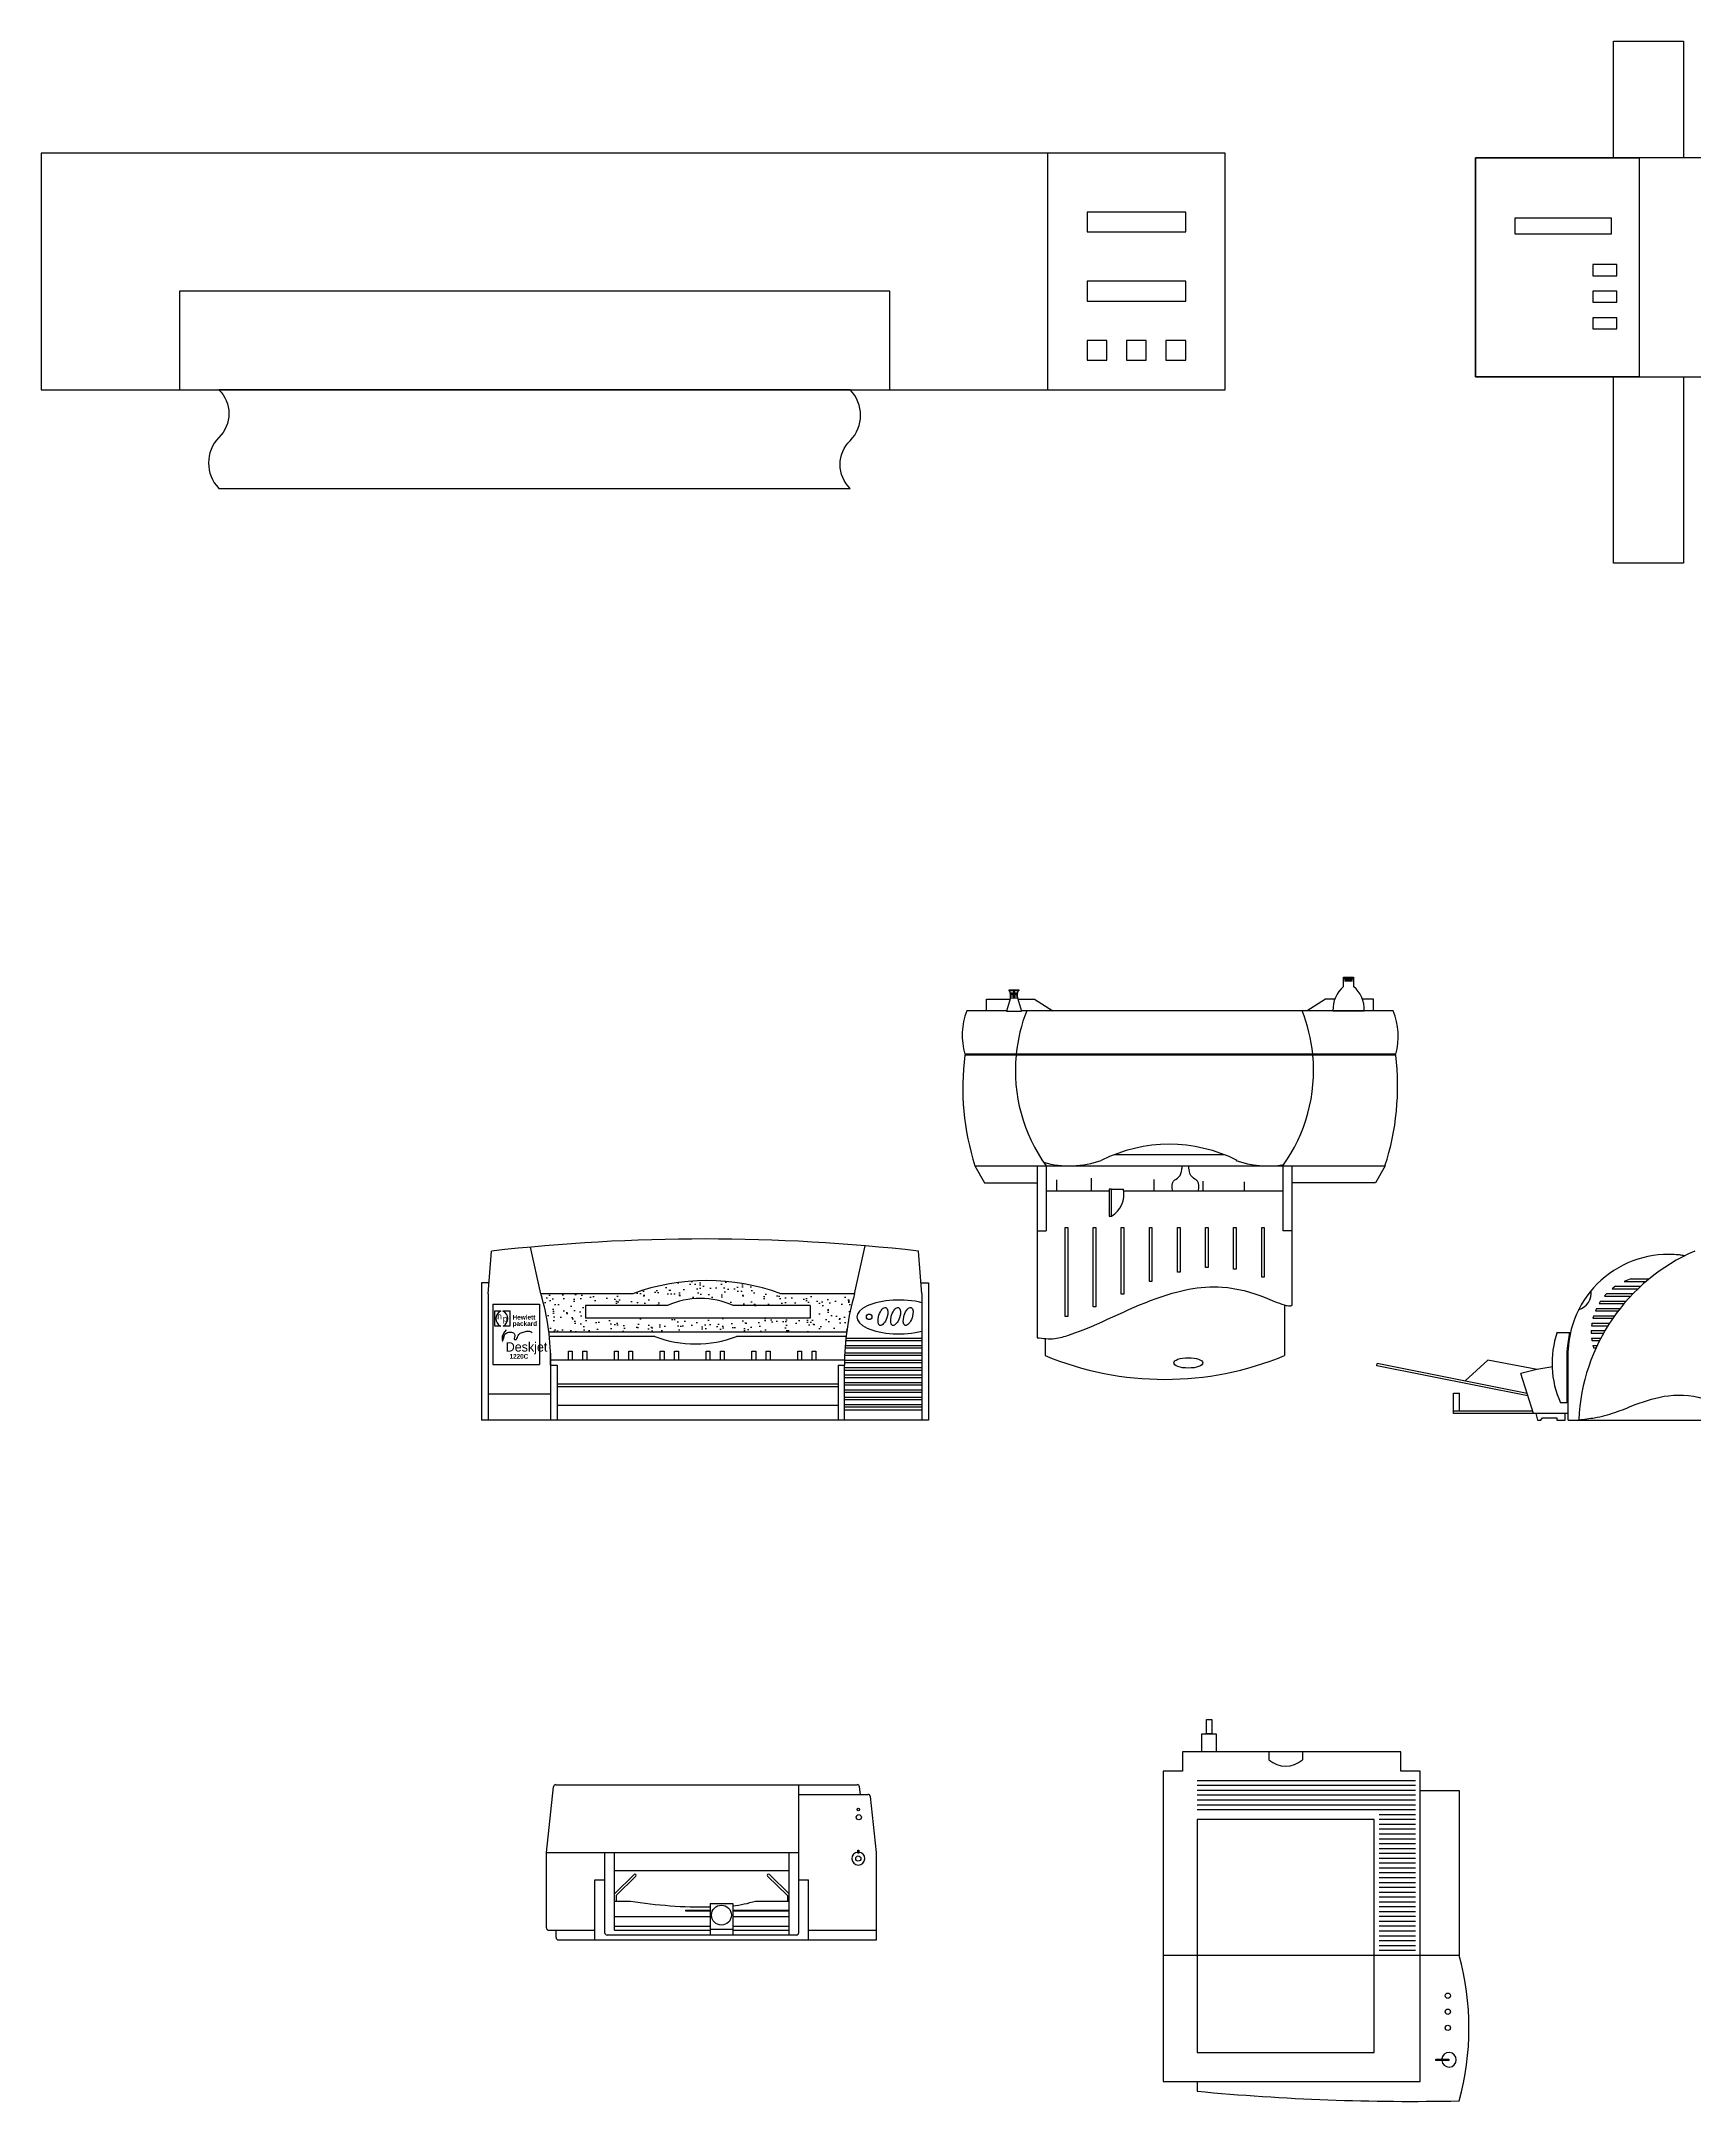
# Model space of a CAD drawing. Header units: metres. Extents: x 1905 to 1922.2, y 1773.7 to 1790.9.
# Drawn here: x 1905.452 to 1907.582, y 1787.852 to 1790.509 of the extents above; entities that cross this region are included whole.
import ezdxf

# ---------------------------------------------------------------- set-up
doc = ezdxf.new("R2010")
doc.units = ezdxf.units.M
doc.layers.add('FURN', color=7, linetype='Continuous')
doc.styles.get("Standard").update_dxf_attribs({"font": 'arial.ttf'})

# ---------------------------------------------------------------- blocks, each defined once
blk = doc.blocks.new('printer_4')
for p, q in [((0.1156, 0.2625), (-0.1656, 0.2625)), ((-0.1656, 0.2625), (-0.1656, 0.2375)), ((-0.0543, 0.2625), (-0.0543, 0.2521)), ((-0.0113, 0.2625), (-0.0113, 0.2521)), ((0.1156, 0.2375), (0.1156, 0.2625)), ((-0.1906, 0.2375), (-0.1906, -0.1625)), ((-0.1656, 0.2375), (-0.1906, 0.2375)), ((0.1344, 0.225), (-0.1469, 0.225)), ((0.1344, 0.2188), (-0.1469, 0.2188)), ((0.1406, 0.2375), (0.1156, 0.2375)), ((0.1406, 0.2125), (0.1406, 0.2375)), ((0.1344, 0.2125), (-0.1469, 0.2125)), ((0.1344, 0.2063), (-0.1469, 0.2063)), ((0.1344, 0.2), (-0.1469, 0.2)), ((0.1344, 0.1937), (-0.1469, 0.1937)), ((0.1344, 0.1875), (-0.1469, 0.1875)), ((0.1406, -0.1625), (0.1406, 0.2125)), ((0.1406, 0.2125), (0.1906, 0.2125)), ((0.1906, 0.2125), (0.1906, 0)), ((-0.1469, 0.175), (-0.1469, -0.125)), ((0.0812, 0.175), (-0.1469, 0.175)), ((0.0812, -0.125), (0.0812, 0.175)), ((0.1344, 0.1813), (0.0875, 0.1813)), ((0.1344, 0.175), (0.0875, 0.175)), ((0.1344, 0.1687), (0.0875, 0.1687)), ((0.1344, 0.1625), (0.0875, 0.1625)), ((0.1344, 0.1562), (0.0875, 0.1562)), ((0.1344, 0.15), (0.0875, 0.15)), ((0.1344, 0.1438), (0.0875, 0.1438)), ((0.1344, 0.1375), (0.0875, 0.1375)), ((0.1344, 0.1312), (0.0875, 0.1312)), ((0.1344, 0.125), (0.0875, 0.125)), ((0.1344, 0.1188), (0.0875, 0.1188)), ((0.1344, 0.1125), (0.0875, 0.1125)), ((0.1344, 0.1062), (0.0875, 0.1062)), ((0.1344, 0.1), (0.0875, 0.1)), ((0.1344, 0.0937), (0.0875, 0.0937)), ((0.1344, 0.0875), (0.0875, 0.0875)), ((0.1344, 0.0812), (0.0875, 0.0812)), ((0.1344, 0.075), (0.0875, 0.075)), ((0.1344, 0.0687), (0.0875, 0.0687)), ((0.1344, 0.0625), (0.0875, 0.0625)), ((0.1344, 0.0563), (0.0875, 0.0563)), ((0.1344, 0.05), (0.0875, 0.05)), ((0.1344, 0.0437), (0.0875, 0.0437)), ((0.1344, 0.0375), (0.0875, 0.0375)), ((0.1344, 0.0312), (0.0875, 0.0312)), ((0.1906, 0), (-0.1906, 0)), ((0.1344, 0.025), (0.0875, 0.025)), ((0.1344, 0.0188), (0.0875, 0.0188)), ((0.1344, 0.0125), (0.0875, 0.0125)), ((0.1344, 0.0062), (0.0875, 0.0062)), ((-0.1469, -0.125), (0.0812, -0.125)), ((-0.1906, -0.1625), (-0.1469, -0.1625)), ((-0.1469, -0.1625), (-0.1469, -0.175)), ((-0.1469, -0.1625), (0.1406, -0.1625))]:
    blk.add_line(p, q)
for points in [[(-0.1349, 0.2857), (-0.1349, 0.3042), (-0.128, 0.3042), (-0.128, 0.2857)], [(-0.1407, 0.2625), (-0.1407, 0.2857), (-0.1222, 0.2857), (-0.1222, 0.2625)], [(0.1608, -0.1355), (0.1608, -0.1335), (0.1775, -0.1335), (0.1775, -0.1355)]]:
    blk.add_lwpolyline(points, close=True)
for centre in [(0.1761, -0.0519), (0.1761, -0.0726), (0.1761, -0.0933)]:
    blk.add_circle(centre, 0.00345)
for centre, radius, start, end in [((-0.0328, 0.2763), 0.0324, 228.4521, 311.5479), ((-0.1515, -0.0937), 0.3548, 344.6766, 15.3234), ((0.1775, -0.1345), 0.00937, 186.2087, 173.7913), ((0.1289, 2.7082), 2.8963, 264.5365, 271.2213)]:
    blk.add_arc(centre, radius, start, end)

msp = doc.modelspace()

# ---------------------------------------------------------------- hatches: boundary and pattern name
h = msp.add_hatch()
h.set_pattern_fill('ANSI32', color=256, scale=0.001, angle=315, style=0)
h.set_pattern_definition([(0, (1616.762307, 1595.280166), (3e-18, 0.009525), []), (0, (1616.765482, 1595.276991), (3e-18, 0.009525), [])])
h.paths.add_polyline_path([(1907.5262, 1788.9164, 0.552199), (1907.4528, 1788.8208, -0.123652)])
h = msp.add_hatch()
h.set_pattern_fill('AR-SAND', color=256, scale=0.0004, angle=315, style=0)
h.set_pattern_definition([(352.5, (1616.464644, 1595.280166), (0.0133901396, 0.01429525395), [0, -0.0154432, 0, -0.017272, 0, -0.01651]), (322.5, (1616.464644, 1595.280166), (0.032989314, 0.0075604371), [0, -0.0083312, 0, -0.0139192, 0, -0.005334]), (282.5, (1616.455808, 1595.289003), (0.0224132925, -0.022331993), [0, -0.00508, 0, -0.018288, 0, -0.023876]), (272.5, (1616.455808, 1595.289003), (0.0279020313, -0.0152912444), [0, -0.00254, 0, -0.0119888, 0, -0.013716])])
h.paths.add_polyline_path([(1906.2139, 1788.8948), (1906.0954, 1788.8948, -0.043191), (1906.1057, 1788.8453), (1906.4893, 1788.8453, -0.037397), (1906.4996, 1788.8948), (1906.4044, 1788.8948, 0.177521)])
h.paths.add_polyline_path([(1906.343, 1788.8794), (1906.4421, 1788.8794), (1906.4421, 1788.8631), (1906.1529, 1788.8631), (1906.1529, 1788.8794), (1906.2585, 1788.8794, -0.220147)], flags=16)
h = msp.add_hatch()
h.set_pattern_fill('ANSI32', color=256, scale=0.001, angle=315, style=0)
h.set_pattern_definition([(0, (1616.464644, 1595.280166), (3e-18, 0.009525), []), (0, (1616.467819, 1595.276991), (3e-18, 0.009525), [])])
h.paths.add_polyline_path([(1906.5863, 1788.8398), (1906.4886, 1788.8398, 0.027409), (1906.4863, 1788.8027), (1906.4863, 1788.7446), (1906.5863, 1788.7446)])

# ---------------------------------------------------------------- linework, layer by layer
for p, q in [((1907.1294, 1789.2906), (1907.1294, 1789.3028)), ((1907.1294, 1789.3028), (1907.1423, 1789.3028)), ((1907.1423, 1789.3028), (1907.1423, 1789.2906)), ((1906.6693, 1789.2745), (1906.6998, 1789.2745)), ((1906.6693, 1789.2594), (1906.6693, 1789.2745)), ((1906.7002, 1789.276), (1906.695, 1789.2589)), ((1906.7002, 1789.2826), (1906.7043, 1789.2826)), ((1906.7002, 1789.276), (1906.7092, 1789.276)), ((1906.7006, 1789.2806), (1906.7043, 1789.2806)), ((1906.7007, 1789.2788), (1906.7043, 1789.2788)), ((1906.7043, 1789.285), (1906.7043, 1789.276)), ((1906.7052, 1789.285), (1906.7052, 1789.276)), ((1906.7052, 1789.2826), (1906.7092, 1789.2826)), ((1906.7052, 1789.2806), (1906.7089, 1789.2806)), ((1906.7052, 1789.2788), (1906.7088, 1789.2788)), ((1906.7092, 1789.276), (1906.7145, 1789.2589)), ((1906.7097, 1789.2745), (1906.7311, 1789.2745)), ((1906.7311, 1789.2745), (1906.7547, 1789.2594)), ((1907.1061, 1789.2745), (1907.0826, 1789.2594)), ((1907.1181, 1789.2745), (1907.1061, 1789.2745)), ((1907.168, 1789.2745), (1907.1536, 1789.2745)), ((1907.168, 1789.2594), (1907.168, 1789.2745)), ((1906.6951, 1789.2594), (1906.6439, 1789.2594)), ((1906.695, 1789.2589), (1906.7145, 1789.2589)), ((1907.1933, 1789.2594), (1906.7143, 1789.2594)), ((1907.1157, 1789.2594), (1907.156, 1789.2594)), ((1907.1966, 1789.2034), (1906.6416, 1789.2034)), ((1907.1966, 1789.2022), (1906.6416, 1789.2022)), ((1906.834, 1789.074), (1906.9756, 1789.074)), ((1906.6545, 1789.0594), (1906.6668, 1789.0377)), ((1906.6545, 1789.0594), (1907.1828, 1789.0594)), ((1906.7345, 1789.0594), (1906.7345, 1789.0377)), ((1906.7345, 1789.0486), (1906.7345, 1788.8381)), ((1906.7462, 1789.0594), (1906.7462, 1788.9756)), ((1907.051, 1789.0594), (1907.051, 1788.9756)), ((1907.0628, 1789.0594), (1907.0627, 1788.8797)), ((1907.0628, 1789.0594), (1907.0628, 1789.0377)), ((1907.1828, 1789.0594), (1907.1704, 1789.0377)), ((1906.6668, 1789.0377), (1906.7345, 1789.0377)), ((1906.7462, 1789.0275), (1906.8274, 1789.0275)), ((1906.7601, 1789.0275), (1906.7601, 1789.0414)), ((1906.8046, 1789.0275), (1906.8046, 1789.0436)), ((1906.8303, 1789.0297), (1906.8459, 1789.0297)), ((1906.8463, 1789.0275), (1907.051, 1789.0275)), ((1906.8855, 1789.0275), (1906.8855, 1789.0421)), ((1906.9486, 1789.0275), (1906.9486, 1789.0399)), ((1907.0019, 1789.0275), (1907.0019, 1789.0391)), ((1907.1704, 1789.0377), (1907.0628, 1789.0377)), ((1907.0628, 1789.0275), (1907.0628, 1789.0275)), ((1906.7345, 1788.9756), (1906.7462, 1788.9756)), ((1907.0628, 1788.9756), (1907.051, 1788.9756)), ((1906.0277, 1788.8948), (1906.032, 1788.9496)), ((1906.0954, 1788.8948), (1906.0822, 1788.9548)), ((1906.4996, 1788.8948), (1906.5132, 1788.9565)), ((1906.5863, 1788.8948), (1906.582, 1788.9496)), ((1906.0191, 1788.9086), (1906.0191, 1788.7319)), ((1906.0288, 1788.9086), (1906.0191, 1788.9086)), ((1906.0277, 1788.8948), (1906.0277, 1788.7319)), ((1906.2139, 1788.8948), (1906.0954, 1788.8948)), ((1906.4996, 1788.8948), (1906.4044, 1788.8948)), ((1906.5853, 1788.9086), (1906.5949, 1788.9086)), ((1906.5863, 1788.8948), (1906.5863, 1788.7319)), ((1906.5949, 1788.9086), (1906.5949, 1788.7319)), ((1906.0335, 1788.8812), (1906.0335, 1788.8037)), ((1906.0335, 1788.8812), (1906.0936, 1788.8812)), ((1906.0936, 1788.8812), (1906.0936, 1788.8037)), ((1906.1529, 1788.8794), (1906.1529, 1788.8631)), ((1906.2585, 1788.8794), (1906.1529, 1788.8794)), ((1906.4421, 1788.8631), (1906.1529, 1788.8631)), ((1906.4421, 1788.8794), (1906.343, 1788.8794)), ((1906.4421, 1788.8794), (1906.4421, 1788.8631)), ((1907.0534, 1788.8797), (1907.0534, 1788.8151)), ((1906.4893, 1788.8453), (1906.1057, 1788.8453)), ((1906.2421, 1788.8398), (1906.1063, 1788.8398)), ((1906.4887, 1788.8398), (1906.3474, 1788.8398)), ((1906.7448, 1788.837), (1906.7448, 1788.8151)), ((1907.4046, 1788.845), (1907.4217, 1788.845)), ((1906.1077, 1788.818), (1906.1077, 1788.7319)), ((1906.4873, 1788.8093), (1906.1077, 1788.8093)), ((1907.315, 1788.809), (1907.286, 1788.7823)), ((1907.3788, 1788.7972), (1907.315, 1788.809)), ((1907.4175, 1788.7542), (1907.4175, 1788.8218)), ((1907.4185, 1788.7319), (1907.4185, 1788.8218)), ((1906.0335, 1788.8037), (1906.0936, 1788.8037)), ((1906.1077, 1788.8027), (1906.1166, 1788.8027)), ((1906.1166, 1788.8027), (1906.1166, 1788.7319)), ((1906.4784, 1788.8027), (1906.4863, 1788.8027)), ((1906.4784, 1788.8027), (1906.4784, 1788.7319)), ((1906.4863, 1788.8027), (1906.4863, 1788.7319)), ((1907.1722, 1788.802), (1907.1728, 1788.8048)), ((1907.3667, 1788.7633), (1907.1722, 1788.802)), ((1907.3657, 1788.7664), (1907.1728, 1788.8048)), ((1907.3739, 1788.7403), (1907.3579, 1788.7918)), ((1906.1077, 1788.7653), (1906.0277, 1788.7653)), ((1906.1166, 1788.7788), (1906.4784, 1788.7788)), ((1906.1166, 1788.775), (1906.4784, 1788.775)), ((1907.2711, 1788.7403), (1907.2711, 1788.7668)), ((1907.2711, 1788.7668), (1907.2786, 1788.7668)), ((1907.2786, 1788.7436), (1907.2786, 1788.7668)), ((1906.5949, 1788.7319), (1906.0191, 1788.7319)), ((1906.1166, 1788.7512), (1906.4784, 1788.7512)), ((1906.5863, 1788.7446), (1906.4863, 1788.7446)), ((1907.3729, 1788.7436), (1907.2711, 1788.7436)), ((1907.3373, 1788.7403), (1907.2711, 1788.7403)), ((1907.4185, 1788.7403), (1907.3229, 1788.7403)), ((1907.3769, 1788.7403), (1907.3793, 1788.7319)), ((1907.3793, 1788.7319), (1907.3835, 1788.7319)), ((1907.3835, 1788.7319), (1907.3856, 1788.7349)), ((1907.3856, 1788.7349), (1907.4042, 1788.7349)), ((1907.4042, 1788.7349), (1907.4042, 1788.7319)), ((1907.4042, 1788.7319), (1907.415, 1788.7319)), ((1907.4185, 1788.7542), (1907.4089, 1788.7542)), ((1907.415, 1788.7319), (1907.415, 1788.7403)), ((1907.4185, 1788.7319), (1907.6468, 1788.7319))]:
    msp.add_line(p, q)
for points in [[(1907.4771, 1790.3584), (1907.4771, 1790.5087), (1907.5672, 1790.5087), (1907.5672, 1790.3584)], [(1907.5672, 1790.0761), (1907.5672, 1789.8361), (1907.4771, 1789.8361), (1907.4771, 1790.0761)], [(1906.0437, 1788.853), (1906.0361, 1788.853), (1906.0361, 1788.8725), (1906.0437, 1788.8725)], [(1906.0465, 1788.8725), (1906.0554, 1788.8725), (1906.0554, 1788.853), (1906.0467, 1788.853)]]:
    msp.add_lwpolyline(points)
for points in [[(1905.4518, 1790.0596), (1906.9768, 1790.0596), (1906.9768, 1790.3646), (1905.4518, 1790.3646)], [(1906.7481, 1790.0596), (1906.9768, 1790.0596), (1906.9768, 1790.3646), (1906.7481, 1790.3646)], [(1908.9623, 1790.3584), (1907.2994, 1790.3584), (1907.2994, 1790.0761), (1908.9623, 1790.0761)], [(1907.2994, 1790.3584), (1907.5102, 1790.3584), (1907.5102, 1790.0761), (1907.2994, 1790.0761)], [(1906.7989, 1790.263), (1906.926, 1790.263), (1906.926, 1790.2884), (1906.7989, 1790.2884)], [(1907.4744, 1790.2806), (1907.3498, 1790.2806), (1907.3498, 1790.2607), (1907.4744, 1790.2607)], [(1907.4812, 1790.221), (1907.4505, 1790.221), (1907.4505, 1790.2066), (1907.4812, 1790.2066)], [(1906.7989, 1790.174), (1906.926, 1790.174), (1906.926, 1790.1994), (1906.7989, 1790.1994)], [(1905.6298, 1790.0596), (1906.5448, 1790.0596), (1906.5448, 1790.1867), (1905.6298, 1790.1867)], [(1907.4812, 1790.1867), (1907.4505, 1790.1867), (1907.4505, 1790.1723), (1907.4812, 1790.1723)], [(1907.4812, 1790.1525), (1907.4505, 1790.1525), (1907.4505, 1790.138), (1907.4812, 1790.138)], [(1906.7989, 1790.0978), (1906.8243, 1790.0978), (1906.8243, 1790.1232), (1906.7989, 1790.1232)], [(1906.8498, 1790.0978), (1906.8752, 1790.0978), (1906.8752, 1790.1232), (1906.8498, 1790.1232)], [(1906.9006, 1790.0978), (1906.926, 1790.0978), (1906.926, 1790.1232), (1906.9006, 1790.1232)], [(1907.1312, 1789.3012), (1907.1406, 1789.3012), (1907.1406, 1789.3007), (1907.1312, 1789.3007)], [(1907.1312, 1789.2996), (1907.1406, 1789.2996), (1907.1406, 1789.2991), (1907.1312, 1789.2991)], [(1907.1312, 1789.298), (1907.1406, 1789.298), (1907.1406, 1789.2974), (1907.1312, 1789.2974)], [(1906.6986, 1789.2862), (1906.7109, 1789.2862), (1906.7109, 1789.285), (1906.6986, 1789.285)], [(1906.8303, 1789.0297), (1906.8274, 1789.0297), (1906.8274, 1788.9946), (1906.8303, 1788.9946)], [(1906.7706, 1788.9802), (1906.774, 1788.9802), (1906.774, 1788.8654), (1906.7706, 1788.8654)], [(1906.8068, 1788.9802), (1906.8102, 1788.9802), (1906.8102, 1788.8779), (1906.8068, 1788.8779)], [(1906.843, 1788.9802), (1906.8464, 1788.9802), (1906.8464, 1788.8943), (1906.843, 1788.8943)], [(1906.8792, 1788.9802), (1906.8826, 1788.9802), (1906.8826, 1788.9107), (1906.8792, 1788.9107)], [(1906.9153, 1788.9802), (1906.9187, 1788.9802), (1906.9187, 1788.9226), (1906.9153, 1788.9226)], [(1906.9515, 1788.9802), (1906.9549, 1788.9802), (1906.9549, 1788.9285), (1906.9515, 1788.9285)], [(1906.9877, 1788.9802), (1906.9911, 1788.9802), (1906.9911, 1788.9265), (1906.9877, 1788.9265)], [(1907.0239, 1788.9802), (1907.0273, 1788.9802), (1907.0273, 1788.916), (1907.0239, 1788.916)], [(1906.1311, 1788.8209), (1906.1359, 1788.8209), (1906.1359, 1788.8093), (1906.1311, 1788.8093)], [(1906.1496, 1788.8209), (1906.1544, 1788.8209), (1906.1544, 1788.8093), (1906.1496, 1788.8093)], [(1906.1901, 1788.8209), (1906.195, 1788.8209), (1906.195, 1788.8093), (1906.1901, 1788.8093)], [(1906.2086, 1788.8209), (1906.2135, 1788.8209), (1906.2135, 1788.8093), (1906.2086, 1788.8093)], [(1906.2492, 1788.8209), (1906.2541, 1788.8209), (1906.2541, 1788.8093), (1906.2492, 1788.8093)], [(1906.2677, 1788.8209), (1906.2726, 1788.8209), (1906.2726, 1788.8093), (1906.2677, 1788.8093)], [(1906.3083, 1788.8209), (1906.3131, 1788.8209), (1906.3131, 1788.8093), (1906.3083, 1788.8093)], [(1906.3268, 1788.8209), (1906.3316, 1788.8209), (1906.3316, 1788.8093), (1906.3268, 1788.8093)], [(1906.3673, 1788.8209), (1906.3722, 1788.8209), (1906.3722, 1788.8093), (1906.3673, 1788.8093)], [(1906.3858, 1788.8209), (1906.3907, 1788.8209), (1906.3907, 1788.8093), (1906.3858, 1788.8093)], [(1906.4264, 1788.8209), (1906.4313, 1788.8209), (1906.4313, 1788.8093), (1906.4264, 1788.8093)], [(1906.4449, 1788.8209), (1906.4497, 1788.8209), (1906.4497, 1788.8093), (1906.4449, 1788.8093)]]:
    msp.add_lwpolyline(points, close=True)
msp.add_lwpolyline([(1905.6806, 1789.9325), (1906.4939, 1789.9325, -0.424527), (1906.4939, 1789.994, 0.404946), (1906.4939, 1790.0596), (1905.6806, 1790.0596, -0.424527), (1905.6806, 1789.9982, 0.404946)], format="xyb", close=True)
at = {"const_width": 0.001}
msp.add_lwpolyline([(1906.0506, 1788.8483), (1906.0475, 1788.8439), (1906.0467, 1788.8416), (1906.0464, 1788.839), (1906.046, 1788.8343), (1906.0479, 1788.8388), (1906.0487, 1788.8415), (1906.0501, 1788.8436), (1906.0523, 1788.8449), (1906.0556, 1788.8455), (1906.0589, 1788.845), (1906.0603, 1788.8442), (1906.0617, 1788.8421), (1906.0616, 1788.8391), (1906.0613, 1788.8361), (1906.0613, 1788.8361), (1906.0633, 1788.8356), (1906.0633, 1788.8356), (1906.0656, 1788.8396), (1906.0672, 1788.8423), (1906.0687, 1788.8438), (1906.0713, 1788.845), (1906.0744, 1788.8458), (1906.0768, 1788.8464), (1906.0791, 1788.8467), (1906.0809, 1788.8464), (1906.0829, 1788.8455), (1906.0842, 1788.8448)], dxfattribs=at)
msp.add_circle((1906.5183, 1788.865), 0.00354)
for centre, radius, start, end in [((1907.1544, 1789.2611), 0.0387, 130.1776, 182.3969), ((1907.1173, 1789.2611), 0.0387, 357.6031, 49.8224), ((1906.6884, 1789.2793), 0.0122, 344.4786, 28.1445), ((1906.721, 1789.2793), 0.0122, 151.8555, 195.5214), ((1906.726, 1789.228), 0.0879, 159.0543, 196.2529), ((1906.917, 1789.1824), 0.2104, 158.5131, 174.2594), ((1906.8803, 1789.1824), 0.2104, 5.7406, 21.4869), ((1907.1117, 1789.2265), 0.088, 344.7855, 21.9516), ((1906.9685, 1789.1597), 0.3296, 172.5931, 197.6993), ((1906.917, 1789.1824), 0.2104, 174.6086, 215.7554), ((1906.8803, 1789.1824), 0.2104, 324.2446, 5.3914), ((1906.869, 1789.1619), 0.33, 341.91, 7), ((1906.9048, 1788.893), 0.1943, 63.2517, 116.7483), ((1906.7763, 1789.182), 0.1225, 254.2202, 289.5419), ((1907.0316, 1789.182), 0.1225, 250.4581, 279.7201), ((1906.8131, 1789.0232), 0.0334, 301.0357, 11.1286), ((1906.307, 1786.5433), 2.422, 83.4802, 96.5198), ((1907.5478, 1788.8161), 0.1294, 80.5546, 177.4582), ((1907.6798, 1788.7224), 0.2475, 113.3442, 177.7177), ((1907.5467, 1788.8161), 0.1294, 80.5546, 89.7635), ((1905.8142, 1788.8104), 0.2936, 358.5043, 16.7177), ((1906.3091, 1788.635), 0.2767, 69.8673, 110.1327), ((1906.3008, 1788.7881), 0.1006, 65.1691, 114.8309), ((1906.8253, 1788.8008), 0.339, 163.8931, 179.674), ((1907.4254, 1788.896), 0.023, 286.9807, 7.1607), ((1907.5196, 1788.8455), 0.0712, 136.1731, 139.6165), ((1907.5196, 1788.8455), 0.0712, 124.2872, 128.5887), ((1907.5196, 1788.8455), 0.0712, 106.267, 113.7394), ((1906.0483, 1788.8627), 0.0108, 114.9311, 243.6551), ((1906.0419, 1788.8627), 0.0108, 296.3449, 65.0689), ((1907.5196, 1788.8455), 0.0712, 163.0669, 165.7192), ((1907.5196, 1788.8455), 0.0712, 154.8495, 157.6405), ((1907.5196, 1788.8455), 0.0712, 146.0313, 149.0588), ((1906.2948, 1788.9765), 0.1465, 248.9249, 291.0751), ((1907.5214, 1788.805), 0.1235, 161.083, 204.3128), ((1907.5467, 1788.8161), 0.1294, 167.0696, 177.4582), ((1907.5196, 1788.8455), 0.0712, 178.638, 181.1925), ((1907.5196, 1788.8455), 0.0712, 170.9375, 173.5157), ((1907.5196, 1788.8455), 0.0712, 186.3138, 188.8909), ((1906.8991, 1789.1877), 0.4033, 247.5102, 292.4898), ((1907.5196, 1788.8455), 0.0712, 194.1059, 196.756), ((1907.4249, 1788.5752), 0.2267, 96.5302, 107.2129)]:
    msp.add_arc(centre, radius, start, end)
msp.add_ellipse((1906.5567, 1788.8648), major_axis=(-0.0544, 0), ratio=0.401644, start_param=4.137457, end_param=8.428914)
for centre, major_axis, ratio in [((1906.536, 1788.8655), (0.0038, 0.0115), 0.442953), ((1906.5523, 1788.8655), (0.0038, 0.0115), 0.442953), ((1906.5685, 1788.8655), (0.0038, 0.0115), 0.442953), ((1906.9294, 1788.8056), (-0.0188, 0), 0.353846)]:
    msp.add_ellipse(centre, major_axis=major_axis, ratio=ratio)
for points, knots in [([(1906.9091, 1789.0278), (1906.9086, 1789.0323), (1906.9078, 1789.0402), (1906.9186, 1789.0447), (1906.9214, 1789.0529), (1906.9213, 1789.0579), (1906.9212, 1789.0594)], [0, 0, 0, 0, 0.01217294, 0.02078532, 0.03102438, 0.03583108, 0.03583108, 0.03583108, 0.03583108]), ([(1906.9425, 1789.0278), (1906.9429, 1789.0323), (1906.9437, 1789.0402), (1906.9329, 1789.0447), (1906.9301, 1789.0529), (1906.9302, 1789.0579), (1906.9303, 1789.0594)], [0, 0, 0, 0, 0.01217294, 0.02078532, 0.03102438, 0.03583108, 0.03583108, 0.03583108, 0.03583108]), ([(1906.7345, 1788.8381), (1906.7422, 1788.8371), (1906.7563, 1788.8354), (1906.8092, 1788.8516), (1906.8744, 1788.8891), (1906.9636, 1788.9098), (1907.0193, 1788.8945), (1907.0462, 1788.8821), (1907.0574, 1788.8793), (1907.0608, 1788.879), (1907.0622, 1788.8796), (1907.0627, 1788.8797)], [0.0005676, 0.0005676, 0.0005676, 0.0005676, 0.0235368, 0.0429205, 0.1640583, 0.2505278, 0.3073969, 0.3338071, 0.3392251, 0.3421635, 0.3437455, 0.3437455, 0.3437455, 0.3437455])]:
    msp.add_open_spline(points, degree=3, knots=knots)
for points in [[(1906.0506, 1788.8483), (1906.0455, 1788.8359), (1906.0459, 1788.8343), (1906.048, 1788.8393), (1906.0496, 1788.8431), (1906.06, 1788.8444), (1906.0616, 1788.8425), (1906.0616, 1788.8389), (1906.0616, 1788.8357), (1906.0635, 1788.8357), (1906.0645, 1788.837), (1906.0658, 1788.8399), (1906.0687, 1788.8438), (1906.0742, 1788.8457), (1906.0797, 1788.8467), (1906.0842, 1788.8448)], [(1907.4325, 1788.7323), (1907.4528, 1788.735), (1907.4789, 1788.7417), (1907.5051, 1788.7518), (1907.548, 1788.7633), (1907.5988, 1788.7581), (1907.6215, 1788.7462), (1907.6324, 1788.7365), (1907.6468, 1788.7319)]]:
    msp.add_spline(points, degree=3)
at = {"layer": 'FURN', "color": 7}
for p, q in [((1906.1026, 1788.1746), (1906.1117, 1788.2593)), ((1906.1148, 1788.2621), (1906.5028, 1788.2621)), ((1906.4276, 1788.0715), (1906.4276, 1788.2621)), ((1906.507, 1788.2496), (1906.5059, 1788.2593)), ((1906.4276, 1788.2496), (1906.5167, 1788.2496)), ((1906.5276, 1788.1746), (1906.5198, 1788.2468)), ((1906.1026, 1788.1746), (1906.4276, 1788.1746)), ((1906.1026, 1788.0777), (1906.1026, 1788.1746)), ((1906.1776, 1788.0715), (1906.1776, 1788.1746)), ((1906.1901, 1788.0746), (1906.1901, 1788.1746)), ((1906.4151, 1788.0684), (1906.4151, 1788.1746)), ((1906.5038, 1788.1777), (1906.5048, 1788.1777)), ((1906.5038, 1788.1739), (1906.5038, 1788.1777)), ((1906.5048, 1788.1739), (1906.5038, 1788.1739)), ((1906.5048, 1788.1777), (1906.5048, 1788.1739)), ((1906.5276, 1788.0621), (1906.5276, 1788.1746)), ((1906.1901, 1788.1516), (1906.4151, 1788.1516)), ((1906.1901, 1788.1213), (1906.2155, 1788.1464)), ((1906.1923, 1788.1191), (1906.2177, 1788.1442)), ((1906.4129, 1788.1191), (1906.3875, 1788.1442)), ((1906.4151, 1788.1213), (1906.3897, 1788.1464)), ((1906.1651, 1788.1396), (1906.1776, 1788.1396)), ((1906.1651, 1788.0621), (1906.1651, 1788.1396)), ((1906.1923, 1788.1191), (1906.1923, 1788.1121)), ((1906.4129, 1788.1191), (1906.4129, 1788.1121)), ((1906.4276, 1788.1396), (1906.4401, 1788.1396)), ((1906.4401, 1788.0621), (1906.4401, 1788.1396)), ((1906.1901, 1788.1121), (1906.2107, 1788.1121)), ((1906.1901, 1788.0921), (1906.3134, 1788.0921)), ((1906.2816, 1788.1005), (1906.3134, 1788.1005)), ((1906.2816, 1788.1005), (1906.2816, 1788.0997)), ((1906.2816, 1788.0997), (1906.3134, 1788.0997)), ((1906.3134, 1788.1091), (1906.3425, 1788.1091)), ((1906.3134, 1788.1091), (1906.3134, 1788.0684)), ((1906.3425, 1788.1091), (1906.3425, 1788.0684)), ((1906.3425, 1788.1005), (1906.4151, 1788.1005)), ((1906.3425, 1788.0997), (1906.4151, 1788.0997)), ((1906.3425, 1788.0921), (1906.4151, 1788.0921)), ((1906.372, 1788.1121), (1906.4151, 1788.1121)), ((1906.1057, 1788.0746), (1906.1651, 1788.0746)), ((1906.1151, 1788.0652), (1906.1151, 1788.0746)), ((1906.1807, 1788.0684), (1906.4245, 1788.0684)), ((1906.1901, 1788.0796), (1906.3134, 1788.0796)), ((1906.1901, 1788.0746), (1906.3134, 1788.0746)), ((1906.3425, 1788.0796), (1906.4151, 1788.0796)), ((1906.3425, 1788.0746), (1906.4151, 1788.0746)), ((1906.4401, 1788.0746), (1906.5276, 1788.0746)), ((1906.1182, 1788.0621), (1906.5276, 1788.0621))]:
    msp.add_line(p, q, dxfattribs=at)
at = {"layer": 'FURN', "color": 251}
msp.add_line((1906.3134, 1788.0757), (1906.3425, 1788.0757), dxfattribs=at)
at = {"layer": 'FURN', "color": 7}
for centre, radius in [((1906.5043, 1788.2302), 0.00167), ((1906.5049, 1788.2202), 0.00333), ((1906.5043, 1788.1669), 0.00333)]:
    msp.add_circle(centre, radius, dxfattribs=at)
at = {"layer": 'FURN', "color": 251}
msp.add_circle((1906.328, 1788.094), 0.0128, dxfattribs=at)
at = {"layer": 'FURN', "color": 7}
for centre, radius, start, end in [((1906.1148, 1788.259), 0.00313, 90, 173.8845), ((1906.5028, 1788.259), 0.00313, 6.1155, 90), ((1906.5167, 1788.2465), 0.00313, 6.1155, 90), ((1906.5043, 1788.1669), 0.00834, 93.3172, 86.3927), ((1906.2166, 1788.1453), 0.00156, 314.7411, 134.7411), ((1906.3886, 1788.1453), 0.00156, 45.2589, 225.2589), ((1906.3058, 1788.6991), 0.5946, 260.8011, 270.7391), ((1906.3188, 1788.2931), 0.1887, 277.2117, 286.3896), ((1906.1057, 1788.0777), 0.00313, 180, 270), ((1906.1182, 1788.0652), 0.00313, 180, 270), ((1906.1807, 1788.0715), 0.00313, 180, 270), ((1906.4245, 1788.0715), 0.00313, 270, 0)]:
    msp.add_arc(centre, radius, start, end, dxfattribs=at)

# ---------------------------------------------------------------- block references
msp.add_blockref('printer_4', (1907.0876, 1788.0421))

# ---------------------------------------------------------------- texts
at = {"width": 0.1321, "attachment_point": 1}
for s, insert, char_height in [('{\\fComic Sans MS|b0|i0|c0|p66;h}', (1906.0392, 1788.8698), 0.008), ('{\\fComic Sans MS|b0|i0|c0|p66;p}', (1906.0464, 1788.8666), 0.008), ('{\\fTechnicBold|b0|i0|c2|p2;Hewlett}', (1906.059, 1788.8675), 0.006), ('{\\fTechnicBold|b0|i0|c2|p2;packard}', (1906.059, 1788.8593), 0.006), ('{\\fCityBlueprint|b0|i0|c2|p2;Deskjet}', (1906.0502, 1788.8322), 0.012), ('{\\fTechnicBold|b0|i0|c2|p2;1220C}', (1906.055, 1788.817), 0.006)]:
    msp.add_mtext(s, dxfattribs=dict(at, insert=insert, char_height=char_height))

doc.saveas('drawing.dxf')
